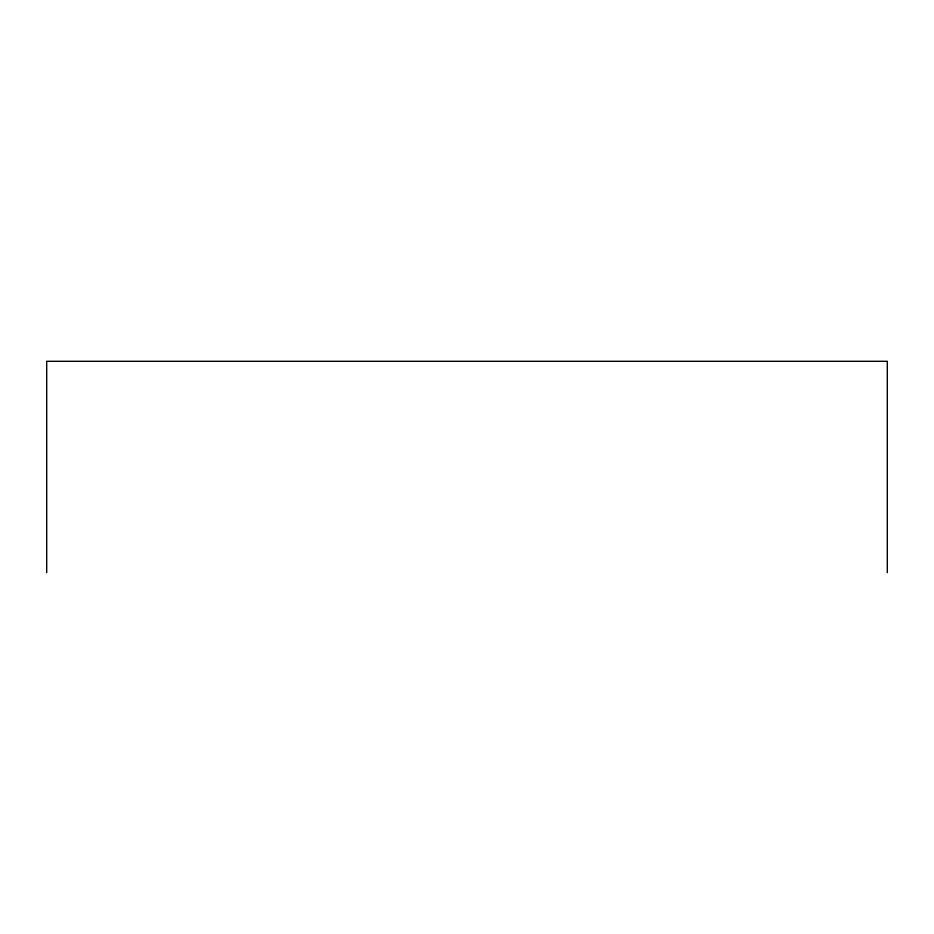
<?xml version="1.0" encoding="UTF-8"?>
<svg xmlns="http://www.w3.org/2000/svg" width="934" height="934" viewBox="0 0 934 934"><rect width="100%" height="100%" fill="white"/><g stroke="black" fill="none" stroke-linecap="round" stroke-linejoin="round"><path stroke-width="1.4" d="M887.3 572.705L887.3 361.295L46.7 361.295L46.7 572.705"/></g></svg>
